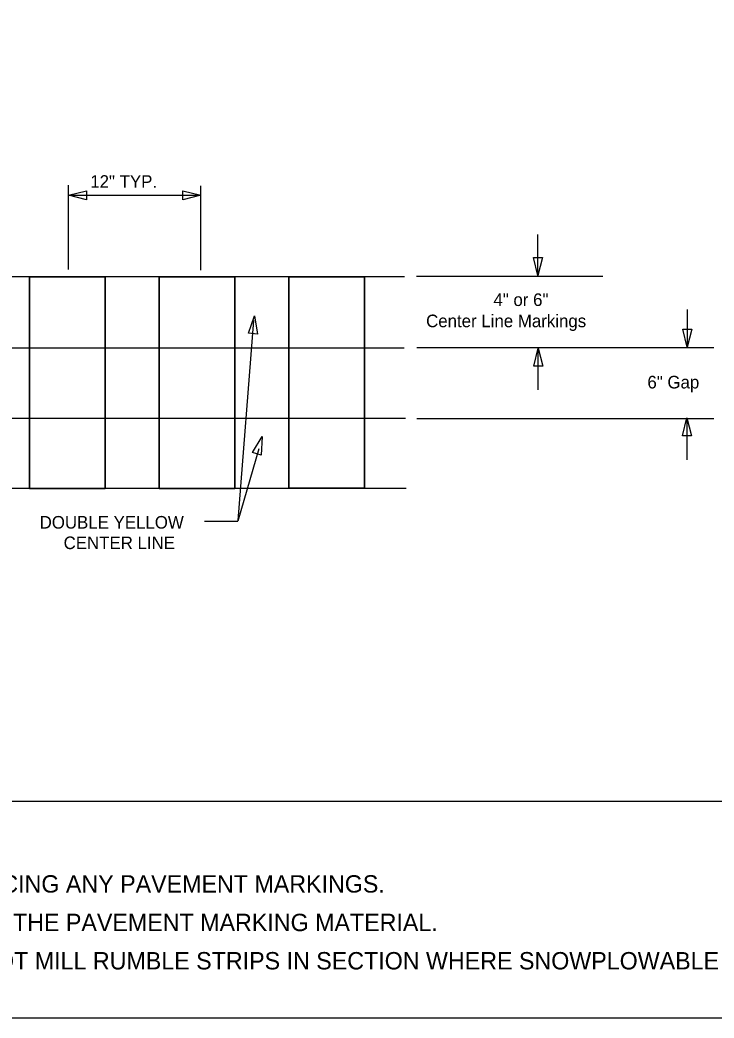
# Model space of a CAD drawing. Extents: x 2002051 to 2004064, y 527531 to 529114.
# Drawn here: x 2002872 to 2003228, y 528083 to 528595 of the extents above; entities that cross this region are included whole.
import ezdxf

# ---------------------------------------------------------------- set-up
doc = ezdxf.new("R2010")
doc.units = 0
doc.layers.add('Default', color=7, linetype='Continuous')
doc.layers.add('Old_Level_1', color=7, linetype='Continuous')

# ---------------------------------------------------------------- blocks, each defined once
blk = doc.blocks.new('TERM')
at = {"layer": 'Default'}
blk.add_lwpolyline([(-6.25, 1.563), (0, 0), (-6.25, -1.563)], close=True, dxfattribs=at)

msp = doc.modelspace()

# ---------------------------------------------------------------- linework, layer by layer
at = {"layer": 'Default'}
for p, q in [((2002896.74, 528466.76), (2002896.74, 528509.9)), ((2002964.54, 528466.43), (2002964.54, 528509.56)), ((2002896.74, 528504.84), (2002964.54, 528504.84)), ((2003137.43, 528463.62), (2003137.43, 528484.66)), ((2002456.89, 528463.2), (2003069.05, 528463.2)), ((2003075.12, 528463.28), (2003170.79, 528463.28)), ((2003213.99, 528446.17), (2003213.99, 528426.71)), ((2002983.7, 528338.04), (2002991.82, 528440.64)), ((2002456.67, 528426.51), (2003068.83, 528426.51)), ((2003075.32, 528426.71), (2003227.72, 528426.71)), ((2003137.61, 528405.08), (2003137.61, 528426.35)), ((2002457.44, 528390.52), (2003069.6, 528390.52)), ((2003075.38, 528390.32), (2003227.72, 528390.32)), ((2003213.85, 528390.64), (2003213.85, 528369.22)), ((2002994.28, 528374.84), (2002983.62, 528337.74)), ((2002457.72, 528354.65), (2003069.88, 528354.65)), ((2002966.4, 528337.74), (2002983.62, 528337.74))]:
    msp.add_line(p, q, dxfattribs=at)
for points in [[(2002332.19, 528983.93), (2003749.95, 528983.93), (2003749.95, 528083), (2002332.19, 528083)], [(2002876.7, 528463.04), (2002915.53, 528463.04), (2002915.53, 528354.42), (2002876.7, 528354.42)], [(2002876.7, 528463.04), (2002915.53, 528463.04), (2002915.53, 528354.42), (2002876.7, 528354.42)], [(2002876.7, 528354.42), (2002915.53, 528354.42), (2002915.53, 528463.04), (2002876.7, 528463.04)], [(2002943.24, 528463.05), (2002982.04, 528463.05), (2002982.04, 528354.47), (2002943.24, 528354.47)], [(2002943.24, 528463.05), (2002982.04, 528463.05), (2002982.04, 528354.47), (2002943.24, 528354.47)], [(2002943.24, 528463.05), (2002982.04, 528463.05), (2002982.04, 528354.47), (2002943.24, 528354.47)], [(2003009.78, 528463.05), (2003048.6, 528463.05), (2003048.6, 528354.56), (2003009.78, 528354.56)], [(2003009.78, 528463.05), (2003048.6, 528463.05), (2003048.6, 528354.56), (2003009.78, 528354.56)], [(2003009.78, 528354.56), (2003048.6, 528354.56), (2003048.6, 528463.05), (2003009.78, 528463.05)], [(2002989, 528434.04), (2002992.06, 528443.04), (2002993.59, 528433.66)], [(2003216.29, 528436.13), (2003213.99, 528426.9), (2003211.68, 528436.13)], [(2003211.54, 528381.42), (2003213.85, 528390.64), (2003216.16, 528381.42)]]:
    msp.add_lwpolyline(points, close=True, dxfattribs=at)
for points in [[(2002876.7, 528354.42), (2002915.53, 528354.42), (2002915.53, 528463.04), (2002876.7, 528463.04), (2002876.7, 528354.42)], [(2002943.24, 528354.47), (2002982.04, 528354.47), (2002982.04, 528463.05), (2002943.24, 528463.05), (2002943.24, 528354.47)], [(2003009.78, 528354.56), (2003048.6, 528354.56), (2003048.6, 528463.05), (2003009.78, 528463.05), (2003009.78, 528354.56)]]:
    msp.add_lwpolyline(points, dxfattribs=at)
at = {"layer": 'Old_Level_1'}
msp.add_line((2002332.09, 528194.2), (2003639.46, 528194.2), dxfattribs=at)

# ---------------------------------------------------------------- block references
at = {"layer": 'Default'}
for p, xscale, yscale, rotation in [((2002896.74, 528504.84), 1.4760260386131383, 1.4760260386131385, -179.99904582083846), ((2002964.53, 528504.83), 1.4760260386131383, 1.4760260386131385, 0.0009541791615422215), ((2003137.43, 528463.62), 1.476026038613139, 1.476026038613139, -89.99999089783118), ((2003137.61, 528426.35), 1.4760260386131387, 1.476026038613139, 89.99979048826114), ((2002996.05, 528381.06), 1.4760260386131387, 1.476026038613139, 73.1916275395047)]:
    msp.add_blockref('TERM', p, dxfattribs=dict(at, xscale=xscale, yscale=yscale, rotation=rotation))

# ---------------------------------------------------------------- texts
for s, height, p in [('12" TYP.', 6.458, (2002907.91, 528508.62)), ('4" or 6"', 6.458, (2003114.62, 528448.03)), ('Center Line Markings', 6.4576, (2003080.11, 528437.15)), ('6" Gap', 6.458, (2003193.58, 528405.76)), ('DOUBLE YELLOW', 6.4576, (2002881.96, 528333.91)), ('CENTER LINE', 6.4576, (2002894.25, 528323.4)), ('1) USING A VACUUM, REMOVE ALL DEBRIS FROM THE MILLINGS JUST PRIOR TO PLACING ANY PAVEMENT MARKINGS.', 8.91, (2002369.76, 528147.31)), ('2) ENSURE GLASS BEADS ARE SPREAD UNIFORMLY OVER THE ENTIRE SURFACE OF THE PAVEMENT MARKING MATERIAL.', 8.91, (2002369.76, 528127.55)), ("3) INSTALL SNOWPLOWABLE MARKERS AT APPROXIMATELY 80' INCREMENTS. DO NOT MILL RUMBLE STRIPS IN SECTION WHERE SNOWPLOWABLE MARKERS ARE INSTALLED.", 8.91, (2002369.38, 528107.91))]:
    msp.add_text(s, height=height, rotation=0, dxfattribs=at).set_placement(p)

doc.saveas('drawing.dxf')
